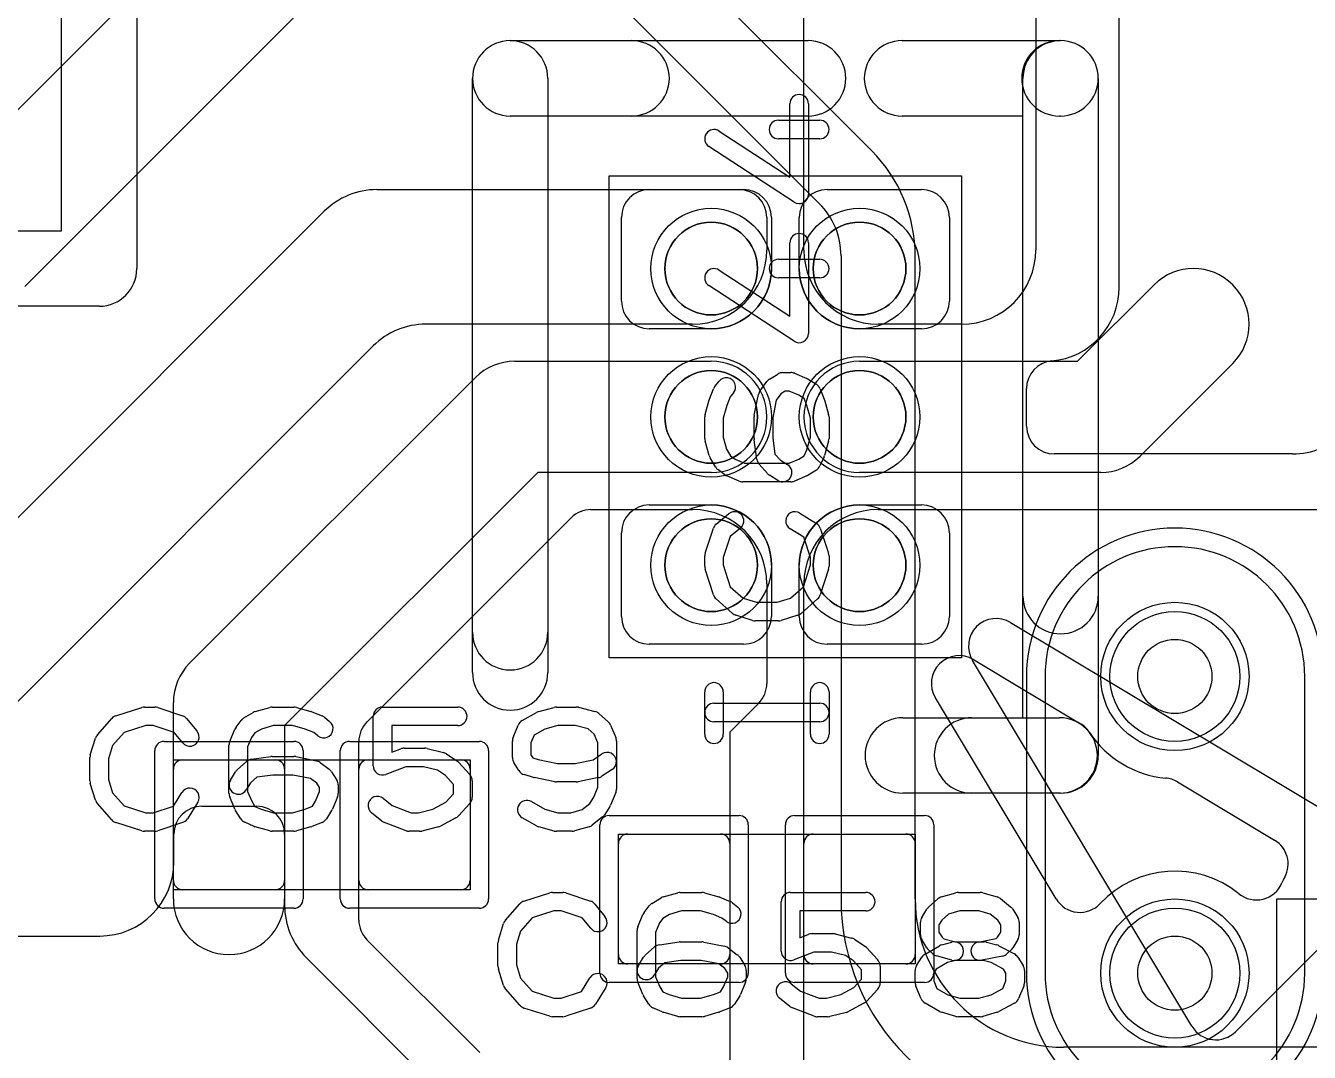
# Model space of a CAD drawing. Extents: x -3.9 to 29.3, y -3.9 to 20.
# Drawn here: x 12.102 to 15.563, y 6.886 to 9.655 of the extents above; entities that cross this region are included whole.
import ezdxf

# ---------------------------------------------------------------- set-up
doc = ezdxf.new("R2010")
doc.units = 0
for name, color, linetype in [('Hole', 1, 'CONTINUOUS'), ('L1', 3, 'CONTINUOUS'), ('L2', 3, 'CONTINUOUS'), ('L3', 3, 'CONTINUOUS'), ('L4', 3, 'CONTINUOUS'), ('MetalMask-A', 176, 'CONTINUOUS'), ('PartsArea-A', 111, 'CONTINUOUS'), ('PartsSilk-A', 221, 'CONTINUOUS'), ('Resist-A', 2, 'CONTINUOUS'), ('Resist-B', 2, 'CONTINUOUS'), ('Silk-A', 140, 'CONTINUOUS')]:
    doc.layers.add(name, color=color, linetype=linetype)

msp = doc.modelspace()

# ---------------------------------------------------------------- linework, layer by layer
at = {"layer": 'Hole'}
for centre in [(15.2, 7.9), (15.2, 7.1)]:
    msp.add_circle(centre, 0.1, dxfattribs=at)
at = {"layer": 'L1'}
for p, q in [((11.85199, 9.19948), (13.42551, 10.77301)), ((13.673, 10.52552), (12.09948, 8.952)), ((15.05, 8.95), (15.05, 10.3)), ((14.2, 9.05), (14.2, 10.12503)), ((14.825, 10.12503), (14.825, 9.05)), ((13.04837, 9.21301), (14.02503, 9.21301)), ((13.783, 9.213), (14.0375, 9.213)), ((14.2625, 9.213), (14.517, 9.213)), ((11.82751, 8.075), (12.90695, 9.15443)), ((13.708, 8.9125), (13.708, 9.138)), ((14.1, 9.13804), (14.1, 9.05)), ((14.1125, 9.138), (14.1125, 9)), ((14.1875, 9), (14.1875, 9.138)), ((14.592, 9.138), (14.592, 8.9125)), ((14.93787, 8.75), (15.14393, 8.95607)), ((13.9, 8.85), (13.18032, 8.85)), ((13.95, 8.8375), (13.783, 8.8375)), ((14.517, 8.8375), (14.35, 8.8375)), ((14.625, 8.85), (14.4, 8.85)), ((13.0389, 8.79142), (11.86944, 7.62196)), ((13.42033, 8.75), (13.95, 8.75)), ((14.35, 8.75), (14.93787, 8.75)), ((15.35607, 8.74393), (15.10607, 8.49393)), ((12.54393, 7.93574), (13.31426, 8.70607)), ((14.8, 8.57497), (14.8, 8.67617)), ((15.51712, 8.5), (14.87497, 8.5)), ((13.48246, 8.45), (12.8, 7.76754)), ((13.95, 8.45), (13.48246, 8.45)), ((15, 8.45), (14.35, 8.45)), ((13.62571, 8.35), (13.9, 8.35)), ((13.783, 8.3625), (13.95, 8.3625)), ((14.35, 8.3625), (14.517, 8.3625)), ((14.4, 8.35), (15.66716, 8.35)), ((13.02256, 7.77791), (13.57268, 8.32803)), ((13.708, 8.062), (13.708, 8.2875)), ((14.592, 8.2875), (14.592, 8.062)), ((14.1125, 8.2), (14.1125, 8.062)), ((14.1875, 8.062), (14.1875, 8.2)), ((14.1, 8.15), (14.1, 7.88107)), ((14.2, 6.1), (14.2, 8.15)), ((14.0375, 7.987), (13.783, 7.987)), ((14.517, 7.987), (14.2625, 7.987)), ((12.5, 7.3), (12.5, 7.82967)), ((14.07748, 7.82748), (13.99996, 7.74996)), ((12.8, 7.76754), (12.8, 7.3)), ((13.00004, 7.24323), (13.00004, 7.72432)), ((13.99996, 7.74996), (13.99996, 5.9)), ((12.5, 7.35), (12.5, 7.65)), ((12.525, 7.675), (12.775, 7.675)), ((12.8, 7.65), (12.8, 7.35)), ((13, 7.35), (13, 7.65)), ((13.025, 7.675), (13.275, 7.675)), ((13.3, 7.65), (13.3, 7.35)), ((12.57642, 7.55), (12.72503, 7.55)), ((12.50145, 7.4), (12.50145, 7.47503)), ((12.8, 7.47503), (12.8, 7.28284)), ((13.7, 7.15), (13.7, 7.45)), ((13.725, 7.475), (13.975, 7.475)), ((14, 7.45), (14, 7.15)), ((14.2, 7.15), (14.2, 7.45)), ((14.225, 7.475), (14.475, 7.475)), ((14.5, 7.45), (14.5, 7.15)), ((12.775, 7.325), (12.525, 7.325)), ((13.275, 7.325), (13.025, 7.325)), ((10.8, 7.2), (12.30145, 7.2)), ((13.3258, 6.8864), (13.02201, 7.1902)), ((12.85858, 7.14142), (13.24142, 6.75858)), ((13.975, 7.125), (13.725, 7.125)), ((14.475, 7.125), (14.225, 7.125))]:
    msp.add_line(p, q, dxfattribs=at)
for centre, radius in [((13.95, 9), 0.1625), ((14.35, 9), 0.1625), ((13.95, 8.6), 0.1625), ((14.35, 8.6), 0.1625), ((13.95, 8.2), 0.1625), ((14.35, 8.2), 0.1625), ((15.2, 7.9), 0.2), ((15.2, 7.1), 0.2)]:
    msp.add_circle(centre, radius, dxfattribs=at)
for centre, radius, start, end in [((13.04837, 9.01301), 0.2, 90, 134.99975), ((13.783, 9.138), 0.075, 90, 180), ((14.02503, 9.13804), 0.07497, 0, 90), ((14.0375, 9.138), 0.075, 0, 90), ((14.2625, 9.138), 0.075, 90, 180), ((14.517, 9.138), 0.075, 0, 90), ((13.9, 9.05), 0.2, -90, 0), ((14.4, 9.05), 0.2, 180, -90), ((14.625, 9.05), 0.2, -90, 0), ((13.95, 9), 0.1625, -90, 0), ((14.35, 9), 0.1625, 180, -90), ((15.25, 8.85), 0.15, -45, 135), ((14.85, 8.95), 0.2, -84.79027, 0), ((13.783, 8.9125), 0.075, 180, -90), ((14.517, 8.9125), 0.075, -90, 0), ((13.18032, 8.65), 0.2, 90, 135), ((13.42033, 8.6), 0.15, 90, 135), ((13.95, 8.6), 0.15, -90, 90), ((14.35, 8.6), 0.15, 90, -90), ((14.87497, 8.67617), 0.07497, 95.21173, 180), ((14.87497, 8.57497), 0.07497, 180, -90), ((15.51712, 8.7), 0.2, -90, -45), ((15, 8.6), 0.15, -90, -45), ((13.62571, 8.275), 0.075, 90, 135), ((13.783, 8.2875), 0.075, 90, 180), ((13.9, 8.15), 0.2, 0, 90), ((13.95, 8.2), 0.1625, 0, 90), ((14.35, 8.2), 0.1625, 90, 180), ((14.4, 8.15), 0.2, 90, 180), ((14.517, 8.2875), 0.075, 0, 90), ((13.783, 8.062), 0.075, 180, -90), ((14.0375, 8.062), 0.075, -90, 0), ((14.2625, 8.062), 0.075, 180, -90), ((14.517, 8.062), 0.075, -90, 0), ((12.65, 7.82967), 0.15, 135, 180), ((14.025, 7.88107), 0.075, -44.9946, 0), ((14.02447, 7.88049), 0.07497, -45, -44.39475), ((13.07504, 7.72432), 0.075, 135.0054, 180), ((13.07557, 7.7249), 0.07497, 135, 135.60525), ((12.525, 7.65), 0.025, 90, 180), ((12.775, 7.65), 0.025, 0, 90), ((13.025, 7.65), 0.025, 90, 180), ((13.275, 7.65), 0.025, 0, 90), ((12.57642, 7.47503), 0.07497, 90, 180), ((12.72503, 7.47503), 0.07497, 0, 90), ((13.725, 7.45), 0.025, 90, 180), ((13.975, 7.45), 0.025, 0, 90), ((14.225, 7.45), 0.025, 90, 180), ((14.475, 7.45), 0.025, 0, 90), ((12.30145, 7.4), 0.2, -90, 0), ((12.525, 7.35), 0.025, 180, -90), ((12.775, 7.35), 0.025, -90, 0), ((13.025, 7.35), 0.025, 180, -90), ((13.275, 7.35), 0.025, -90, 0), ((12.65, 7.3), 0.15, 180, 0), ((13, 7.28284), 0.2, 180, -135), ((13.07504, 7.24323), 0.075, 180, -135), ((13.725, 7.15), 0.025, 180, -90), ((13.975, 7.15), 0.025, -90, 0), ((14.225, 7.15), 0.025, 180, -90), ((14.475, 7.15), 0.025, -90, 0)]:
    msp.add_arc(centre, radius, start, end, dxfattribs=at)
at = {"layer": 'L2'}
msp.add_line((14.79996, 7.9), (14.79996, 7.1), dxfattribs=at)
for centre, start, end in [((15.2, 7.9), 0, 180), ((15.2, 7.1), 180, 0)]:
    msp.add_arc(centre, 0.40004, start, end, dxfattribs=at)
at = {"layer": 'L3'}
for p, q in [((14.38284, 9.31716), (12.21716, 11.48284)), ((12.07571, 11.34139), (14.24139, 9.17571)), ((14.29996, 9.03431), (14.29996, 7.3)), ((14.5, 7.3), (14.5, 9.03431)), ((15.6, 6.9), (14.9, 6.9))]:
    msp.add_line(p, q, dxfattribs=at)
for centre in [(15.2, 7.9), (15.2, 7.1)]:
    msp.add_circle(centre, 0.2, dxfattribs=at)
for centre, radius, start, end in [((14.1, 9.03431), 0.4, 0, 45.00101), ((14.1, 9.03432), 0.19996, -0.00286, 45), ((14.9, 7.3), 0.60004, 180, -90), ((14.9, 7.3), 0.4, 180, -90)]:
    msp.add_arc(centre, radius, start, end, dxfattribs=at)
at = {"layer": 'L4'}
for p, q in [((14.84996, 7.9), (14.84996, 7.1)), ((15.55004, 7.1), (15.55004, 7.9))]:
    msp.add_line(p, q, dxfattribs=at)
for centre in [(15.2, 7.9), (15.2, 7.1)]:
    msp.add_circle(centre, 0.2, dxfattribs=at)
for centre, start, end in [((15.2, 7.9), 0, 180), ((15.2, 7.1), 180, 0)]:
    msp.add_arc(centre, 0.35004, start, end, dxfattribs=at)
at = {"layer": 'MetalMask-A'}
for p, q in [((12.5, 7.35), (12.5, 7.65)), ((12.525, 7.675), (12.775, 7.675)), ((12.8, 7.65), (12.8, 7.35)), ((13, 7.35), (13, 7.65)), ((13.025, 7.675), (13.275, 7.675)), ((13.3, 7.65), (13.3, 7.35)), ((13.7, 7.15), (13.7, 7.45)), ((13.725, 7.475), (13.975, 7.475)), ((14, 7.45), (14, 7.15)), ((14.2, 7.15), (14.2, 7.45)), ((14.225, 7.475), (14.475, 7.475)), ((14.5, 7.45), (14.5, 7.15)), ((12.775, 7.325), (12.525, 7.325)), ((13.275, 7.325), (13.025, 7.325)), ((13.975, 7.125), (13.725, 7.125)), ((14.475, 7.125), (14.225, 7.125))]:
    msp.add_line(p, q, dxfattribs=at)
for centre, radius, start, end in [((13.95, 9), 0.125, 90, -90), ((13.95, 9), 0.125, -90, 90), ((14.35, 9), 0.125, 90, -90), ((14.35, 9), 0.125, -90, 90), ((13.95, 8.6), 0.125, 90, -90), ((13.95, 8.6), 0.125, -90, 90), ((14.35, 8.6), 0.125, 90, -90), ((14.35, 8.6), 0.125, -90, 90), ((13.95, 8.2), 0.125, 90, -90), ((13.95, 8.2), 0.125, -90, 90), ((14.35, 8.2), 0.125, 90, -90), ((14.35, 8.2), 0.125, -90, 90), ((12.525, 7.65), 0.025, 90, 180), ((12.775, 7.65), 0.025, 0, 90), ((13.025, 7.65), 0.025, 90, 180), ((13.275, 7.65), 0.025, 0, 90), ((13.725, 7.45), 0.025, 90, 180), ((13.975, 7.45), 0.025, 0, 90), ((14.225, 7.45), 0.025, 90, 180), ((14.475, 7.45), 0.025, 0, 90), ((12.525, 7.35), 0.025, 180, -90), ((12.775, 7.35), 0.025, -90, 0), ((13.025, 7.35), 0.025, 180, -90), ((13.275, 7.35), 0.025, -90, 0), ((13.725, 7.15), 0.025, 180, -90), ((13.975, 7.15), 0.025, -90, 0), ((14.225, 7.15), 0.025, 180, -90), ((14.475, 7.15), 0.025, -90, 0)]:
    msp.add_arc(centre, radius, start, end, dxfattribs=at)
at = {"layer": 'PartsArea-A'}
for p, q in [((13.675, 7.95), (13.675, 9.25)), ((13.675, 9.25), (14.625, 9.25)), ((14.625, 9.25), (14.625, 7.95)), ((14.625, 7.95), (13.675, 7.95)), ((12.5, 7.325), (12.5, 7.675)), ((12.5, 7.675), (13.3, 7.675)), ((13.3, 7.675), (13.3, 7.325)), ((13.7, 7.475), (14.5, 7.475)), ((13.7, 7.125), (13.7, 7.475)), ((14.5, 7.475), (14.5, 7.125)), ((13.3, 7.325), (12.5, 7.325)), ((15.475, 4.7), (15.475, 7.3)), ((15.475, 7.3), (17.025, 7.3)), ((14.5, 7.125), (13.7, 7.125))]:
    msp.add_line(p, q, dxfattribs=at)
at = {"layer": 'PartsSilk-A'}
for p, q in [((12.4016, 14.5), (12.4016, 9)), ((12.1984, 9.1016), (12.1984, 14.3984)), ((13.408, 9.6146), (13.73557, 9.6146)), ((14.46443, 9.6146), (14.892, 9.6146)), ((13.3064, 8.01919), (13.3064, 9.513)), ((13.5096, 9.513), (13.5096, 8.01919)), ((14.9936, 9.513), (14.9936, 7.687)), ((14.16204, 9.24619), (14.16204, 9.44444)), ((14.21204, 9.44444), (14.21204, 9.2)), ((13.73557, 9.4114), (13.408, 9.4114)), ((14.13148, 9.4), (14.24259, 9.4)), ((14.7904, 9.4114), (14.46443, 9.4114)), ((14.7904, 7.7886), (14.7904, 9.4114)), ((13.97108, 9.37093), (14.16204, 9.24619)), ((14.24259, 9.35), (14.13148, 9.35)), ((14.17337, 9.17907), (13.94374, 9.32907)), ((6.9016, 9.1016), (12.1984, 9.1016)), ((14.16204, 8.87119), (14.16204, 9.06944)), ((14.21204, 9.06944), (14.21204, 8.825)), ((14.13148, 9.025), (14.24259, 9.025)), ((13.97108, 8.99593), (14.16204, 8.87119)), ((14.24259, 8.975), (14.13148, 8.975)), ((14.17337, 8.80407), (13.94374, 8.95407)), ((12.3, 8.8984), (6.8, 8.8984)), ((13.96011, 8.68229), (13.97122, 8.69618)), ((14.08176, 8.67044), (14.10028, 8.69544)), ((14.10713, 8.70176), (14.12935, 8.71564)), ((14.14259, 8.71944), (14.16481, 8.71944)), ((14.17442, 8.71752), (14.20776, 8.70364)), ((14.2114, 8.70176), (14.23362, 8.68787)), ((13.94531, 8.64817), (13.95642, 8.67595)), ((14.00147, 8.65395), (13.99221, 8.63079)), ((14.01026, 8.66494), (14.00147, 8.65395)), ((14.06623, 8.6049), (14.07734, 8.66046)), ((14.13764, 8.66187), (14.12527, 8.64517)), ((14.14976, 8.66944), (14.13764, 8.66187)), ((14.15981, 8.66944), (14.14976, 8.66944)), ((14.18664, 8.65827), (14.15981, 8.66944)), ((14.20019, 8.6498), (14.18664, 8.65827)), ((14.24358, 8.67595), (14.25469, 8.64817)), ((13.93337, 8.60687), (13.94448, 8.64576)), ((13.99221, 8.63079), (13.98241, 8.5965)), ((14.12527, 8.64517), (14.11574, 8.59752)), ((14.20779, 8.63079), (14.20019, 8.6498)), ((14.21759, 8.5965), (14.20779, 8.63079)), ((14.25552, 8.64576), (14.26663, 8.60687)), ((13.93241, 8.54167), (13.93241, 8.6)), ((13.98241, 8.5965), (13.98241, 8.54517)), ((14.06574, 8.54167), (14.06574, 8.6)), ((14.11574, 8.59752), (14.11574, 8.54342)), ((14.21759, 8.54517), (14.21759, 8.5965)), ((14.26759, 8.6), (14.26759, 8.54167)), ((13.94448, 8.49591), (13.93337, 8.5348)), ((13.98241, 8.54517), (13.99167, 8.51275)), ((14.07339, 8.48541), (14.06598, 8.53819)), ((14.11574, 8.54342), (14.12186, 8.49985)), ((14.20792, 8.51133), (14.21759, 8.54517)), ((14.26663, 8.5348), (14.25552, 8.49591)), ((13.96182, 8.46504), (13.94701, 8.49004)), ((13.99167, 8.51275), (14.00231, 8.4948)), ((14.00231, 8.4948), (14.01435, 8.48577)), ((14.01435, 8.48577), (14.04019, 8.475)), ((14.12186, 8.49985), (14.13667, 8.48318)), ((14.13667, 8.48318), (14.15584, 8.4712)), ((14.15981, 8.475), (14.18664, 8.48618)), ((14.18664, 8.48618), (14.20063, 8.49492)), ((14.20063, 8.49492), (14.20792, 8.51133)), ((14.25433, 8.49263), (14.24322, 8.46763)), ((13.98685, 8.44389), (13.96833, 8.45778)), ((14.04019, 8.475), (14.15981, 8.475)), ((14.10168, 8.44728), (14.07946, 8.47228)), ((14.23362, 8.45658), (14.2114, 8.44269)), ((14.02558, 8.42692), (13.99224, 8.44081)), ((14.16481, 8.425), (14.03519, 8.425)), ((14.12934, 8.4288), (14.10712, 8.44269)), ((14.20776, 8.44081), (14.17442, 8.42692)), ((14.18918, 8.34064), (14.23362, 8.31287)), ((13.96363, 8.31088), (13.99696, 8.33865)), ((13.93369, 8.2329), (13.95591, 8.29957)), ((14.0011, 8.27702), (13.98241, 8.22094)), ((14.02896, 8.30023), (14.0011, 8.27702)), ((14.1995, 8.27523), (14.16268, 8.29824)), ((14.21759, 8.22094), (14.1995, 8.27523)), ((14.24409, 8.29957), (14.26631, 8.2329)), ((13.93241, 8.19722), (13.93241, 8.225)), ((13.98241, 8.22094), (13.98241, 8.20112)), ((14.21759, 8.20112), (14.21759, 8.22094)), ((14.26759, 8.225), (14.26759, 8.19722)), ((13.95582, 8.12016), (13.9336, 8.1896)), ((13.98241, 8.20112), (14.00132, 8.14202)), ((14.19868, 8.14202), (14.21759, 8.20112)), ((14.2664, 8.1896), (14.24418, 8.12016)), ((14.00132, 8.14202), (14.03656, 8.11118)), ((14.16344, 8.11118), (14.19868, 8.14202)), ((14.00761, 8.07008), (13.96317, 8.10897)), ((14.03656, 8.11118), (14.07234, 8.1)), ((14.07234, 8.1), (14.12766, 8.1)), ((14.12766, 8.1), (14.16344, 8.11118)), ((14.23683, 8.10897), (14.19239, 8.07008)), ((14.06106, 8.05114), (14.01661, 8.06503)), ((14.18339, 8.06503), (14.13894, 8.05114)), ((14.13148, 8.05), (14.06852, 8.05)), ((14.75725, 8.04565), (15.74346, 7.45392)), ((15.24608, 6.95654), (14.65435, 7.94275)), ((13.93241, 7.74444), (13.93241, 7.85833)), ((13.98241, 7.85833), (13.98241, 7.74444)), ((14.21759, 7.74444), (14.21759, 7.85833)), ((14.26759, 7.85833), (14.26759, 7.74444)), ((13.95741, 7.82778), (14.24259, 7.82778)), ((12.29508, 7.74239), (12.33397, 7.78683)), ((12.34516, 7.79418), (12.4146, 7.8164)), ((12.42222, 7.81759), (12.45, 7.81759)), ((12.4579, 7.81631), (12.52457, 7.79409)), ((12.69004, 7.78818), (12.71504, 7.80299)), ((12.72091, 7.80552), (12.7598, 7.81663)), ((12.76667, 7.81759), (12.825, 7.81759)), ((12.83187, 7.81663), (12.87076, 7.80552)), ((12.87317, 7.80469), (12.90095, 7.79358)), ((12.90729, 7.78989), (12.92118, 7.77878)), ((13.03889, 7.65926), (13.03889, 7.79259)), ((13.06389, 7.81759), (13.26667, 7.81759)), ((13.44038, 7.78097), (13.47927, 7.80319)), ((13.48523, 7.80564), (13.52689, 7.81675)), ((13.53333, 7.81759), (13.58611, 7.81759)), ((13.59217, 7.81684), (13.63662, 7.80573)), ((13.64717, 7.80017), (13.67217, 7.77795)), ((14.46656, 7.7886), (14.7904, 7.7886)), ((12.42612, 7.76759), (12.36702, 7.74868)), ((12.44594, 7.76759), (12.42612, 7.76759)), ((12.50202, 7.7489), (12.44594, 7.76759)), ((12.53588, 7.78637), (12.56365, 7.75304)), ((12.65192, 7.72442), (12.66581, 7.75776)), ((12.66889, 7.76315), (12.68278, 7.78167)), ((12.73775, 7.75833), (12.7198, 7.74769)), ((12.77017, 7.76759), (12.73775, 7.75833)), ((12.8215, 7.76759), (12.77017, 7.76759)), ((12.85579, 7.75779), (12.8215, 7.76759)), ((12.87895, 7.74853), (12.85579, 7.75779)), ((13.26667, 7.76759), (13.08889, 7.76759)), ((13.08889, 7.76759), (13.08889, 7.69554)), ((13.41581, 7.73555), (13.4297, 7.76888)), ((13.50125, 7.75816), (13.47258, 7.74178)), ((13.53661, 7.76759), (13.50125, 7.75816)), ((13.58303, 7.76759), (13.53661, 7.76759)), ((13.61854, 7.75871), (13.58303, 7.76759)), ((13.63468, 7.74437), (13.61854, 7.75871)), ((13.67864, 7.76887), (13.69252, 7.73554)), ((14.24259, 7.77778), (13.95741, 7.77778)), ((12.27614, 7.68894), (12.29003, 7.73339)), ((12.36702, 7.74868), (12.33618, 7.71344)), ((12.52523, 7.72104), (12.50202, 7.7489)), ((12.71077, 7.73565), (12.7, 7.70981)), ((12.7198, 7.74769), (12.71077, 7.73565)), ((12.88994, 7.73974), (12.87895, 7.74853)), ((13.41389, 7.68148), (13.41389, 7.72593)), ((13.47258, 7.74178), (13.46389, 7.72093)), ((13.46389, 7.72093), (13.46389, 7.68865)), ((13.64444, 7.72093), (13.63468, 7.74437)), ((13.64444, 7.6013), (13.64444, 7.72093)), ((13.69444, 7.72593), (13.69444, 7.5963)), ((12.33618, 7.71344), (12.325, 7.67766)), ((12.65, 7.58519), (12.65, 7.71481)), ((12.7, 7.70981), (12.7, 7.59019)), ((12.71041, 7.67661), (12.76319, 7.68402)), ((12.76667, 7.68426), (12.825, 7.68426)), ((12.8299, 7.68377), (12.88546, 7.67266)), ((13.08889, 7.69554), (13.11332, 7.70484)), ((13.12222, 7.70648), (13.17778, 7.70648)), ((13.18384, 7.70573), (13.22828, 7.69462)), ((13.23609, 7.69117), (13.26387, 7.67265)), ((13.46389, 7.68865), (13.46896, 7.68054)), ((13.63192, 7.67539), (13.65557, 7.69117)), ((12.275, 7.61852), (12.275, 7.68148)), ((12.325, 7.67766), (12.325, 7.62234)), ((12.67228, 7.64832), (12.69728, 7.67054)), ((12.89544, 7.66824), (12.92044, 7.64972)), ((13.12682, 7.65648), (13.07279, 7.6359)), ((13.1747, 7.65648), (13.12682, 7.65648)), ((13.21196, 7.64717), (13.1747, 7.65648)), ((13.26843, 7.66875), (13.29899, 7.63542)), ((13.43158, 7.64601), (13.41769, 7.66823)), ((13.46896, 7.68054), (13.4838, 7.67614)), ((13.4838, 7.67614), (13.53581, 7.66574)), ((13.53581, 7.66574), (13.58363, 7.66574)), ((13.58363, 7.66574), (13.63192, 7.67539)), ((13.68331, 7.64957), (13.65554, 7.63105)), ((12.325, 7.62234), (12.33618, 7.58656)), ((12.6538, 7.62066), (12.66769, 7.64288)), ((12.72485, 7.62814), (12.70818, 7.61333)), ((12.76842, 7.63426), (12.72485, 7.62814)), ((12.82252, 7.63426), (12.76842, 7.63426)), ((12.87017, 7.62473), (12.82252, 7.63426)), ((12.88687, 7.61236), (12.87017, 7.62473)), ((12.92676, 7.64287), (12.94064, 7.62065)), ((13.23362, 7.63273), (13.21196, 7.64717)), ((13.25556, 7.60879), (13.23362, 7.63273)), ((13.30556, 7.61852), (13.30556, 7.57407)), ((13.47068, 7.62788), (13.44568, 7.63529)), ((13.52843, 7.61623), (13.47288, 7.62734)), ((13.58611, 7.61574), (13.53333, 7.61574)), ((13.64657, 7.62734), (13.59101, 7.61623)), ((12.29003, 7.56661), (12.27614, 7.61106)), ((12.33618, 7.58656), (12.36702, 7.55132)), ((12.50023, 7.5505), (12.52324, 7.58732)), ((12.70818, 7.61333), (12.6962, 7.59416)), ((12.7, 7.59019), (12.71118, 7.56336)), ((12.88327, 7.56336), (12.89444, 7.59019)), ((12.89444, 7.60024), (12.88687, 7.61236)), ((12.89444, 7.59019), (12.89444, 7.60024)), ((12.94444, 7.60741), (12.94444, 7.58519)), ((13.23446, 7.56079), (13.25556, 7.5838)), ((13.25556, 7.5838), (13.25556, 7.60879)), ((13.63327, 7.57447), (13.64444, 7.6013)), ((13.69252, 7.58669), (13.67864, 7.55335)), ((14.892, 7.5854), (14.46656, 7.5854)), ((12.33397, 7.51317), (12.29508, 7.55761)), ((12.36702, 7.55132), (12.42612, 7.53241)), ((12.44594, 7.53241), (12.50023, 7.5505)), ((12.56564, 7.56082), (12.53787, 7.51638)), ((12.66581, 7.54224), (12.65192, 7.57558)), ((12.71118, 7.56336), (12.71992, 7.54937)), ((12.71992, 7.54937), (12.73633, 7.54208)), ((12.85579, 7.54221), (12.8748, 7.54981)), ((12.8748, 7.54981), (12.88327, 7.56336)), ((12.94252, 7.57558), (12.92864, 7.54224)), ((13.06562, 7.57137), (13.09034, 7.5516)), ((13.09034, 7.5516), (13.14071, 7.53241)), ((13.19928, 7.54203), (13.23446, 7.56079)), ((13.29899, 7.55717), (13.26843, 7.52384)), ((13.46518, 7.56245), (13.50125, 7.54184)), ((13.6022, 7.54118), (13.62273, 7.5576)), ((13.62273, 7.5576), (13.63327, 7.57447)), ((13.67676, 7.54971), (13.66287, 7.52749)), ((12.42612, 7.53241), (12.44594, 7.53241)), ((12.68158, 7.51638), (12.66769, 7.5386)), ((12.73633, 7.54208), (12.77017, 7.53241)), ((12.77017, 7.53241), (12.8215, 7.53241)), ((12.8215, 7.53241), (12.85579, 7.54221)), ((12.92676, 7.5386), (12.91287, 7.51638)), ((13.06216, 7.51011), (13.03438, 7.53233)), ((13.14071, 7.53241), (13.16081, 7.53241)), ((13.16081, 7.53241), (13.19928, 7.54203)), ((13.26176, 7.51868), (13.22009, 7.49646)), ((13.47927, 7.49681), (13.44038, 7.51903)), ((13.50125, 7.54184), (13.53661, 7.53241)), ((13.53661, 7.53241), (13.5715, 7.53241)), ((13.5715, 7.53241), (13.6022, 7.54118)), ((13.65729, 7.52122), (13.62951, 7.499)), ((12.4146, 7.4836), (12.34516, 7.50582)), ((12.45, 7.48241), (12.42222, 7.48241)), ((12.52457, 7.50591), (12.4579, 7.48369)), ((12.71763, 7.49567), (12.69263, 7.50678)), ((12.7598, 7.48337), (12.72091, 7.49448)), ((12.825, 7.48241), (12.76667, 7.48241)), ((12.87076, 7.49448), (12.83187, 7.48337)), ((12.90095, 7.50642), (12.87317, 7.49531)), ((13.12721, 7.48405), (13.06888, 7.50627)), ((13.16389, 7.48241), (13.13611, 7.48241)), ((13.21439, 7.49427), (13.16995, 7.48316)), ((13.52689, 7.48325), (13.48523, 7.49436)), ((13.575, 7.48241), (13.53333, 7.48241)), ((13.62076, 7.49448), (13.58187, 7.48337)), ((13.44516, 7.29418), (13.5146, 7.3164)), ((13.52222, 7.31759), (13.55, 7.31759)), ((13.5579, 7.31631), (13.62457, 7.29409)), ((13.79004, 7.28818), (13.81504, 7.30299)), ((13.82091, 7.30552), (13.8598, 7.31663)), ((13.86667, 7.31759), (13.925, 7.31759)), ((13.93187, 7.31663), (13.97076, 7.30552)), ((13.97317, 7.30469), (14.00095, 7.29358)), ((14.16389, 7.31759), (14.36667, 7.31759)), ((14.57091, 7.30552), (14.6098, 7.31663)), ((14.61667, 7.31759), (14.675, 7.31759)), ((14.68187, 7.31663), (14.72076, 7.30552)), ((15.75791, 7.33658), (15.36342, 6.94209)), ((13.39508, 7.24239), (13.43397, 7.28683)), ((13.52612, 7.26759), (13.46702, 7.24868)), ((13.54594, 7.26759), (13.52612, 7.26759)), ((13.60202, 7.2489), (13.54594, 7.26759)), ((13.63588, 7.28637), (13.66365, 7.25304)), ((13.76889, 7.26315), (13.78278, 7.28167)), ((13.87017, 7.26759), (13.83775, 7.25833)), ((13.9215, 7.26759), (13.87017, 7.26759)), ((13.95579, 7.25779), (13.9215, 7.26759)), ((14.00729, 7.28989), (14.02118, 7.27878)), ((14.13889, 7.15926), (14.13889, 7.29259)), ((14.36667, 7.26759), (14.18889, 7.26759)), ((14.18889, 7.26759), (14.18889, 7.19554)), ((14.51769, 7.25029), (14.53158, 7.27251)), ((14.53617, 7.27795), (14.56117, 7.30017)), ((14.62017, 7.26759), (14.59013, 7.25901)), ((14.6715, 7.26759), (14.62017, 7.26759)), ((14.7022, 7.25882), (14.6715, 7.26759)), ((14.72951, 7.301), (14.75729, 7.27878)), ((14.76287, 7.27251), (14.77676, 7.25029)), ((13.37614, 7.18894), (13.39003, 7.23339)), ((13.46702, 7.24868), (13.43618, 7.21344)), ((13.62523, 7.22104), (13.60202, 7.2489)), ((13.75192, 7.22442), (13.76581, 7.25776)), ((13.81077, 7.23565), (13.8, 7.20981)), ((13.8198, 7.24769), (13.81077, 7.23565)), ((13.83775, 7.25833), (13.8198, 7.24769)), ((13.97895, 7.24853), (13.95579, 7.25779)), ((13.98994, 7.23974), (13.97895, 7.24853)), ((14.51389, 7.2037), (14.51389, 7.23704)), ((14.57207, 7.24296), (14.56389, 7.22987)), ((14.59013, 7.25901), (14.57207, 7.24296)), ((14.72273, 7.2424), (14.7022, 7.25882)), ((14.73056, 7.22987), (14.72273, 7.2424)), ((14.78056, 7.23704), (14.78056, 7.2037)), ((13.43618, 7.21344), (13.425, 7.17766)), ((13.75, 7.08519), (13.75, 7.21481)), ((13.8, 7.20981), (13.8, 7.09019)), ((14.18889, 7.19554), (14.21332, 7.20484)), ((14.22222, 7.20648), (14.27778, 7.20648)), ((14.28384, 7.20573), (14.32828, 7.19462)), ((14.56389, 7.22987), (14.56389, 7.21087)), ((14.56389, 7.21087), (14.57247, 7.19715)), ((14.72198, 7.19715), (14.73056, 7.21087)), ((14.73056, 7.21087), (14.73056, 7.22987)), ((13.375, 7.11852), (13.375, 7.18148)), ((13.425, 7.17766), (13.425, 7.12234)), ((13.77228, 7.14832), (13.79728, 7.17054)), ((13.81041, 7.17661), (13.86319, 7.18402)), ((13.86667, 7.18426), (13.925, 7.18426)), ((13.9299, 7.18377), (13.98546, 7.17266)), ((13.99544, 7.16824), (14.02044, 7.14972)), ((14.33609, 7.19117), (14.36387, 7.17265)), ((14.36843, 7.16875), (14.39899, 7.13542)), ((14.53158, 7.16823), (14.51769, 7.19045)), ((14.52649, 7.15134), (14.56538, 7.17356)), ((14.54621, 7.15269), (14.5351, 7.1638)), ((14.57134, 7.17601), (14.59912, 7.18342)), ((14.57247, 7.19715), (14.57682, 7.1928)), ((14.57682, 7.1928), (14.60884, 7.18426)), ((14.60884, 7.18426), (14.68611, 7.18426)), ((14.6701, 7.18377), (14.71824, 7.1934)), ((14.69255, 7.18342), (14.72033, 7.17601)), ((14.71824, 7.1934), (14.72198, 7.19715)), ((14.72565, 7.17391), (14.76732, 7.15169)), ((14.75935, 7.1638), (14.74824, 7.15269)), ((14.77676, 7.19045), (14.76287, 7.16823)), ((13.7538, 7.12066), (13.76769, 7.14288)), ((13.86842, 7.13426), (13.82485, 7.12814)), ((13.92252, 7.13426), (13.86842, 7.13426)), ((13.97017, 7.12473), (13.92252, 7.13426)), ((14.02676, 7.14287), (14.04064, 7.12065)), ((14.22682, 7.15648), (14.17279, 7.1359)), ((14.2747, 7.15648), (14.22682, 7.15648)), ((14.31196, 7.14717), (14.2747, 7.15648)), ((14.33362, 7.13273), (14.31196, 7.14717)), ((14.35556, 7.10879), (14.33362, 7.13273)), ((14.5038, 7.12066), (14.51769, 7.14288)), ((14.59912, 7.1351), (14.55745, 7.14621)), ((14.612, 7.1351), (14.58736, 7.12853)), ((14.68283, 7.13426), (14.60556, 7.13426)), ((14.73546, 7.14586), (14.6799, 7.13475)), ((14.70467, 7.12844), (14.68283, 7.13426)), ((14.77676, 7.14287), (14.79064, 7.12065)), ((13.39003, 7.06661), (13.37614, 7.11106)), ((13.425, 7.12234), (13.43618, 7.08656)), ((13.80818, 7.11333), (13.7962, 7.09416)), ((13.82485, 7.12814), (13.80818, 7.11333)), ((13.98687, 7.11236), (13.97017, 7.12473)), ((13.99444, 7.10024), (13.98687, 7.11236)), ((13.99444, 7.09019), (13.99444, 7.10024)), ((14.04444, 7.10741), (14.04444, 7.08519)), ((14.35556, 7.0838), (14.35556, 7.10879)), ((14.40556, 7.11852), (14.40556, 7.07407)), ((14.5, 7.07407), (14.5, 7.10741)), ((14.55675, 7.11104), (14.55, 7.10024)), ((14.55, 7.10024), (14.55, 7.07907)), ((14.58736, 7.12853), (14.55675, 7.11104)), ((14.7379, 7.11072), (14.70467, 7.12844)), ((14.74444, 7.10024), (14.7379, 7.11072)), ((14.74444, 7.07907), (14.74444, 7.10024)), ((14.79444, 7.10741), (14.79444, 7.07407)), ((13.43618, 7.08656), (13.46702, 7.05132)), ((13.60023, 7.0505), (13.62324, 7.08732)), ((13.66564, 7.06082), (13.63787, 7.01638)), ((13.76581, 7.04224), (13.75192, 7.07558)), ((13.8, 7.09019), (13.81118, 7.06336)), ((13.81118, 7.06336), (13.81992, 7.04937)), ((13.9748, 7.04981), (13.98327, 7.06336)), ((13.98327, 7.06336), (13.99444, 7.09019)), ((14.04252, 7.07558), (14.02864, 7.04224)), ((14.16562, 7.07137), (14.19034, 7.0516)), ((14.29928, 7.04203), (14.33446, 7.06079)), ((14.33446, 7.06079), (14.35556, 7.0838)), ((14.51581, 7.03112), (14.50192, 7.06445)), ((14.55, 7.07907), (14.55869, 7.05822)), ((14.73592, 7.0586), (14.74444, 7.07907)), ((14.79252, 7.06446), (14.77864, 7.03113)), ((13.43397, 7.01317), (13.39508, 7.05761)), ((13.46702, 7.05132), (13.52612, 7.03241)), ((13.52612, 7.03241), (13.54594, 7.03241)), ((13.54594, 7.03241), (13.60023, 7.0505)), ((13.78158, 7.01638), (13.76769, 7.0386)), ((13.81992, 7.04937), (13.83633, 7.04208)), ((13.83633, 7.04208), (13.87017, 7.03241)), ((13.87017, 7.03241), (13.9215, 7.03241)), ((13.9215, 7.03241), (13.95579, 7.04221)), ((13.95579, 7.04221), (13.9748, 7.04981)), ((14.02676, 7.0386), (14.01287, 7.01638)), ((14.16216, 7.01011), (14.13438, 7.03233)), ((14.19034, 7.0516), (14.24071, 7.03241)), ((14.24071, 7.03241), (14.26081, 7.03241)), ((14.26081, 7.03241), (14.29928, 7.04203)), ((14.39899, 7.05717), (14.36843, 7.02384)), ((14.55869, 7.05822), (14.58756, 7.04173)), ((14.58756, 7.04173), (14.62017, 7.03241)), ((14.62017, 7.03241), (14.6715, 7.03241)), ((14.6715, 7.03241), (14.70447, 7.04183)), ((14.70447, 7.04183), (14.73592, 7.0586)), ((13.5146, 6.9836), (13.44516, 7.00582)), ((13.62457, 7.00591), (13.5579, 6.98369)), ((13.81763, 6.99567), (13.79263, 7.00678)), ((13.8598, 6.98337), (13.82091, 6.99448)), ((13.97076, 6.99448), (13.93187, 6.98337)), ((14.00095, 7.00642), (13.97317, 6.99531)), ((14.22721, 6.98405), (14.16888, 7.00627)), ((14.31439, 6.99427), (14.26995, 6.98316)), ((14.36176, 7.01868), (14.32009, 6.99646)), ((14.56538, 6.99681), (14.52649, 7.01903)), ((14.6098, 6.98337), (14.57091, 6.99448)), ((14.72076, 6.99448), (14.68187, 6.98337)), ((14.76732, 7.01868), (14.72565, 6.99646)), ((13.55, 6.98241), (13.52222, 6.98241)), ((13.925, 6.98241), (13.86667, 6.98241)), ((14.26389, 6.98241), (14.23611, 6.98241)), ((14.675, 6.98241), (14.61667, 6.98241))]:
    msp.add_line(p, q, dxfattribs=at)
for centre, radius, start, end in [((13.408, 9.513), 0.1016, 0, 180), ((13.408, 9.513), 0.1016, 90, -90), ((13.73557, 9.513), 0.1016, -90, 90), ((14.46443, 9.513), 0.1016, 90, -90), ((14.892, 9.513), 0.1016, 0, 90), ((14.18704, 9.44444), 0.025, 0, 180), ((14.13148, 9.375), 0.025, 90, -90), ((14.24259, 9.375), 0.025, -90, 90), ((13.95741, 9.35), 0.025, 56.85026, -123.15356), ((14.18704, 9.2), 0.025, -123.14974, 0), ((14.18704, 9.06944), 0.025, 0, 180), ((12.3, 9), 0.1016, -90, 0), ((13.95741, 8.975), 0.025, 56.85026, -123.15356), ((14.13148, 9), 0.025, 90, -90), ((14.24259, 9), 0.025, -90, 90), ((14.18704, 8.825), 0.025, -123.14974, 0), ((13.99074, 8.68056), 0.025, -38.66697, 141.34522), ((14.12037, 8.68056), 0.025, 121.98594, 143.47387), ((14.14259, 8.69444), 0.025, 90, 121.98594), ((14.16481, 8.69444), 0.025, 67.39424, 90), ((14.19815, 8.68056), 0.025, 57.99462, 67.39424), ((14.22037, 8.66667), 0.025, 21.7929, 57.99462), ((13.97963, 8.66667), 0.025, 141.33303, 158.2071), ((14.10185, 8.65556), 0.025, 143.47387, 168.69456), ((13.96852, 8.63889), 0.025, 158.2071, 164.05146), ((14.23148, 8.63889), 0.025, 15.94854, 21.7929), ((13.95741, 8.6), 0.025, 164.05146, 180), ((14.09074, 8.6), 0.025, 168.69456, 180), ((14.24259, 8.6), 0.025, 0, 15.94854), ((13.95741, 8.54167), 0.025, 180, -164.05146), ((14.09074, 8.54167), 0.025, 180, -171.99953), ((14.24259, 8.54167), 0.025, -15.94854, 0), ((13.96852, 8.50278), 0.025, -164.05146, -149.36248), ((14.09815, 8.48889), 0.025, -171.99953, -138.37217), ((14.23148, 8.50278), 0.025, -23.95086, -15.94854), ((13.98333, 8.47778), 0.025, -149.36248, -126.8699), ((14.12037, 8.46389), 0.025, -138.37217, -122.00538), ((14.14259, 8.45), 0.025, -122.00538, 57.98998), ((14.22037, 8.47778), 0.025, -57.99462, -23.95086), ((14.00185, 8.46389), 0.025, -126.8699, -112.60576), ((14.03519, 8.45), 0.025, -112.60576, -90), ((14.16481, 8.45), 0.025, -90, -67.39424), ((14.19815, 8.46389), 0.025, -67.39424, -57.99462), ((14.01296, 8.31944), 0.025, -50.2091, 129.8005), ((14.17593, 8.31944), 0.025, 57.99462, -122.00075), ((13.97963, 8.29167), 0.025, 129.7909, 161.57954), ((14.22037, 8.29167), 0.025, 18.42046, 57.99462), ((13.95741, 8.225), 0.025, 161.57954, 180), ((14.24259, 8.225), 0.025, 0, 18.42046), ((13.95741, 8.19722), 0.025, 180, -162.25358), ((14.24259, 8.19722), 0.025, -17.74642, 0), ((13.97963, 8.12778), 0.025, -162.25358, -131.18808), ((14.22037, 8.12778), 0.025, -48.81192, -17.74642), ((14.02407, 8.08889), 0.025, -131.18808, -107.36223), ((14.17593, 8.08889), 0.025, -72.63777, -48.81192), ((14.06852, 8.075), 0.025, -107.36223, -90), ((14.13148, 8.075), 0.025, -90, -72.63777), ((14.71866, 7.98134), 0.075, 59.03362, -149.03611), ((13.408, 8.01919), 0.1016, 180, 0), ((13.95741, 7.85833), 0.025, 0, 180), ((14.24259, 7.85833), 0.025, 0, 180), ((13.95741, 7.80278), 0.025, 90, -90), ((14.24259, 7.80278), 0.025, -90, 90), ((12.35278, 7.77037), 0.025, 107.74642, 138.81192), ((12.42222, 7.79259), 0.025, 90, 107.74642), ((12.45, 7.79259), 0.025, 71.57954, 90), ((12.51667, 7.77037), 0.025, 39.7909, 71.57954), ((12.70278, 7.76667), 0.025, 120.63752, 143.1301), ((12.72778, 7.78148), 0.025, 105.94854, 120.63752), ((12.76667, 7.79259), 0.025, 90, 105.94854), ((12.825, 7.79259), 0.025, 74.05146, 90), ((12.86389, 7.78148), 0.025, 68.2071, 74.05146), ((12.89167, 7.77037), 0.025, 51.33303, 68.2071), ((13.06389, 7.79259), 0.025, 90, 180), ((13.26667, 7.79259), 0.025, -90, 90), ((13.49167, 7.78148), 0.025, 104.92551, 119.74171), ((13.53333, 7.79259), 0.025, 90, 104.93227), ((13.58611, 7.79259), 0.025, 75.96932, 90), ((13.63056, 7.78148), 0.025, 48.37217, 75.96679), ((14.46656, 7.687), 0.1016, 90, -90), ((12.54444, 7.73704), 0.025, -140.2091, 39.8005), ((12.68889, 7.74815), 0.025, 143.1301, 157.39424), ((12.90556, 7.75926), 0.025, -128.66697, 51.34522), ((13.45278, 7.75926), 0.025, 119.73351, 157.37647), ((13.65556, 7.75926), 0.025, 22.60576, 48.36931), ((12.31389, 7.72593), 0.025, 138.81192, 162.63777), ((12.675, 7.71481), 0.025, 157.39424, 180), ((13.43889, 7.72593), 0.025, 157.37309, 180), ((13.66944, 7.72593), 0.025, 0, 22.60888), ((13.95741, 7.74444), 0.025, 180, 0), ((14.24259, 7.74444), 0.025, 180, 0), ((12.3, 7.68148), 0.025, 162.63777, 180), ((12.76667, 7.65926), 0.025, 90, 98.00047), ((12.825, 7.65926), 0.025, 78.69456, 90), ((13.12222, 7.68148), 0.025, 90, 110.85364), ((13.17778, 7.68148), 0.025, 75.96932, 90), ((13.22222, 7.67037), 0.025, 56.30358, 75.96376), ((13.66944, 7.67037), 0.025, -56.30358, 123.69959), ((14.892, 7.687), 0.1016, -90, 0), ((12.68889, 7.62963), 0.025, 131.62783, 147.99462), ((12.71389, 7.65185), 0.025, 98.00047, 131.62783), ((12.88056, 7.64815), 0.025, 53.47387, 78.69456), ((12.90556, 7.62963), 0.025, 31.98594, 53.47387), ((13.06389, 7.65926), 0.025, 180, -69.1435), ((13.25, 7.65185), 0.025, 42.5203, 56.30993), ((13.43889, 7.68148), 0.025, 180, -147.98998), ((12.3, 7.61852), 0.025, 180, -162.63777), ((12.675, 7.60741), 0.025, 147.99462, -32.01002), ((12.91944, 7.60741), 0.025, 0, 31.98594), ((13.28056, 7.61852), 0.025, 0, 42.51745), ((13.45278, 7.65926), 0.025, -147.99462, -106.50982), ((13.47778, 7.65185), 0.025, -106.49948, -101.30993), ((13.53333, 7.64074), 0.025, -101.30544, -90), ((13.58611, 7.64074), 0.025, -90, -78.69205), ((13.64167, 7.65185), 0.025, -78.69456, -56.30041), ((12.54444, 7.57407), 0.025, -32.00538, 147.99925), ((12.675, 7.58519), 0.025, 180, -157.39424), ((12.91944, 7.58519), 0.025, -22.60576, 0), ((13.66944, 7.5963), 0.025, -22.60576, 0), ((12.31389, 7.57407), 0.025, -162.63777, -138.81192), ((13.05, 7.55185), 0.025, 51.33303, -128.65478), ((13.28056, 7.57407), 0.025, -42.5203, 0), ((13.45278, 7.54074), 0.025, 60.26649, -119.74171), ((13.65556, 7.56296), 0.025, -32.00538, -22.60278), ((12.35278, 7.52963), 0.025, -138.81192, -107.74642), ((12.51667, 7.52963), 0.025, -71.57954, -32.00538), ((12.68889, 7.55185), 0.025, -157.39424, -147.99462), ((12.70278, 7.52963), 0.025, -147.99462, -113.95086), ((12.89167, 7.52963), 0.025, -68.2071, -32.00538), ((12.90556, 7.55185), 0.025, -32.00538, -22.60576), ((13.07778, 7.52963), 0.025, -128.66697, -110.85364), ((13.25, 7.54074), 0.025, -61.9383, -42.51745), ((13.64167, 7.54074), 0.025, -51.33303, -32.01002), ((12.42222, 7.50741), 0.025, -107.74642, -90), ((12.45, 7.50741), 0.025, -90, -71.57954), ((12.72778, 7.51852), 0.025, -113.95086, -105.94854), ((12.76667, 7.50741), 0.025, -105.94854, -90), ((12.825, 7.50741), 0.025, -90, -74.05146), ((12.86389, 7.51852), 0.025, -74.05146, -68.2071), ((13.13611, 7.50741), 0.025, -110.8565, -90), ((13.16389, 7.50741), 0.025, -90, -75.96376), ((13.20833, 7.51852), 0.025, -75.96932, -61.9318), ((13.49167, 7.51852), 0.025, -119.73351, -104.93227), ((13.53333, 7.50741), 0.025, -104.92551, -90), ((13.575, 7.50741), 0.025, -90, -74.05655), ((13.61389, 7.51852), 0.025, -74.05146, -51.34522), ((13.52222, 7.29259), 0.025, 90, 107.74642), ((13.55, 7.29259), 0.025, 71.57954, 90), ((13.82778, 7.28148), 0.025, 105.94854, 120.63752), ((13.86667, 7.29259), 0.025, 90, 105.94854), ((13.925, 7.29259), 0.025, 74.05146, 90), ((13.96389, 7.28148), 0.025, 68.2071, 74.05146), ((14.16389, 7.29259), 0.025, 90, 180), ((14.36667, 7.29259), 0.025, -90, 90), ((14.57778, 7.28148), 0.025, 105.94854, 131.62783), ((14.61667, 7.29259), 0.025, 90, 105.94854), ((14.675, 7.29259), 0.025, 74.05146, 90), ((14.71389, 7.28148), 0.025, 51.33303, 74.05146), ((13.45278, 7.27037), 0.025, 107.74642, 138.81192), ((13.61667, 7.27037), 0.025, 39.7909, 71.57954), ((13.80278, 7.26667), 0.025, 120.63752, 143.1301), ((14.00556, 7.25926), 0.025, -128.66697, 51.34522), ((13.99167, 7.27037), 0.025, 51.33303, 68.2071), ((14.55278, 7.25926), 0.025, 131.62783, 147.99462), ((14.74167, 7.25926), 0.025, 32.00538, 51.33303), ((13.41389, 7.22593), 0.025, 138.81192, 162.63777), ((13.64444, 7.23704), 0.025, -140.2091, 39.8005), ((13.78889, 7.24815), 0.025, 143.1301, 157.39424), ((14.53889, 7.23704), 0.025, 147.99462, 180), ((14.75556, 7.23704), 0.025, 0, 32.00538), ((13.775, 7.21481), 0.025, 157.39424, 180), ((14.22222, 7.18148), 0.025, 90, 110.85364), ((14.27778, 7.18148), 0.025, 75.96932, 90), ((14.53889, 7.2037), 0.025, 180, -147.99462), ((14.75556, 7.2037), 0.025, -32.00538, 0), ((13.4, 7.18148), 0.025, 162.63777, 180), ((13.81389, 7.15185), 0.025, 98.00047, 131.62783), ((13.86667, 7.15926), 0.025, 90, 98.00047), ((13.925, 7.15926), 0.025, 78.69456, 90), ((13.98056, 7.14815), 0.025, 53.47387, 78.69456), ((14.32222, 7.17037), 0.025, 56.30358, 75.96376), ((14.35, 7.15185), 0.025, 42.5203, 56.30993), ((14.55278, 7.18148), 0.025, -147.99462, -135), ((14.57778, 7.15185), 0.025, 104.92551, 119.74171), ((14.60556, 7.15926), 0.025, -75.07449, 104.93527), ((14.675, 7.15926), 0.025, 101.30544, -78.69205), ((14.68611, 7.15926), 0.025, 75.07449, 90), ((14.71389, 7.15185), 0.025, 61.9383, 75.06473), ((14.74167, 7.18148), 0.025, -45, -32.00538), ((13.78889, 7.12963), 0.025, 131.62783, 147.99462), ((14.00556, 7.12963), 0.025, 31.98594, 53.47387), ((14.16389, 7.15926), 0.025, 180, -69.1435), ((14.38056, 7.11852), 0.025, 0, 42.51745), ((14.53889, 7.12963), 0.025, 119.73351, 147.98998), ((14.56389, 7.17037), 0.025, -135, -104.92551), ((14.60556, 7.15926), 0.025, -104.92551, -90), ((14.73056, 7.17037), 0.025, -78.69456, -45), ((14.75556, 7.12963), 0.025, 31.98594, 61.9318), ((13.4, 7.11852), 0.025, 180, -162.63777), ((13.64444, 7.07407), 0.025, -32.00538, 147.99925), ((13.775, 7.10741), 0.025, 147.99462, -32.01002), ((14.01944, 7.10741), 0.025, 0, 31.98594), ((14.525, 7.10741), 0.025, 147.99462, 180), ((14.76944, 7.10741), 0.025, 0, 31.99147), ((13.41389, 7.07407), 0.025, -162.63777, -138.81192), ((13.775, 7.08519), 0.025, 180, -157.39424), ((14.01944, 7.08519), 0.025, -22.60576, 0), ((14.15, 7.05185), 0.025, 51.33303, -128.65478), ((14.38056, 7.07407), 0.025, -42.5203, 0), ((14.525, 7.07407), 0.025, 180, -157.37647), ((14.76944, 7.07407), 0.025, -22.60576, 0), ((13.78889, 7.05185), 0.025, -157.39424, -147.99462), ((14.00556, 7.05185), 0.025, -32.00538, -22.60576), ((14.53889, 7.04074), 0.025, -157.37309, -119.74171), ((14.75556, 7.04074), 0.025, -61.9383, -22.60888), ((13.45278, 7.02963), 0.025, -138.81192, -107.74642), ((13.61667, 7.02963), 0.025, -71.57954, -32.00538), ((13.80278, 7.02963), 0.025, -147.99462, -113.95086), ((13.82778, 7.01852), 0.025, -113.95086, -105.94854), ((13.96389, 7.01852), 0.025, -74.05146, -68.2071), ((13.99167, 7.02963), 0.025, -68.2071, -32.00538), ((14.17778, 7.02963), 0.025, -128.66697, -110.85364), ((14.30833, 7.01852), 0.025, -75.96932, -61.9318), ((14.35, 7.04074), 0.025, -61.9383, -42.51745), ((14.57778, 7.01852), 0.025, -119.73351, -105.94345), ((14.71389, 7.01852), 0.025, -74.05146, -61.9318), ((13.52222, 7.00741), 0.025, -107.74642, -90), ((13.55, 7.00741), 0.025, -90, -71.57954), ((13.86667, 7.00741), 0.025, -105.94854, -90), ((13.925, 7.00741), 0.025, -90, -74.05146), ((14.23611, 7.00741), 0.025, -110.8565, -90), ((14.26389, 7.00741), 0.025, -90, -75.96376), ((14.61667, 7.00741), 0.025, -105.94854, -90), ((14.675, 7.00741), 0.025, -90, -74.05655), ((15.31039, 6.99512), 0.075, -149.04017, -45)]:
    msp.add_arc(centre, radius, start, end, dxfattribs=at)
at = {"layer": 'Resist-A'}
for p, q in [((12.475, 7.725), (12.825, 7.725)), ((12.975, 7.725), (13.325, 7.725)), ((12.45, 7.3), (12.45, 7.7)), ((12.85, 7.7), (12.85, 7.3)), ((12.95, 7.3), (12.95, 7.7)), ((13.35, 7.7), (13.35, 7.3)), ((13.675, 7.525), (14.025, 7.525)), ((14.175, 7.525), (14.525, 7.525)), ((13.65, 7.1), (13.65, 7.5)), ((14.05, 7.5), (14.05, 7.1)), ((14.15, 7.1), (14.15, 7.5)), ((14.55, 7.5), (14.55, 7.1)), ((12.825, 7.275), (12.475, 7.275)), ((13.325, 7.275), (12.975, 7.275)), ((14.025, 7.075), (13.675, 7.075)), ((14.525, 7.075), (14.175, 7.075))]:
    msp.add_line(p, q, dxfattribs=at)
for centre, radius in [((13.95, 9), 0.125), ((14.35, 9), 0.125), ((13.95, 8.6), 0.125), ((14.35, 8.6), 0.125), ((13.95, 8.2), 0.125), ((14.35, 8.2), 0.125), ((15.2, 7.9), 0.175), ((15.2, 7.1), 0.175)]:
    msp.add_circle(centre, radius, dxfattribs=at)
for centre, start, end in [((12.475, 7.7), 90, 180), ((12.825, 7.7), 0, 90), ((12.975, 7.7), 90, 180), ((13.325, 7.7), 0, 90), ((13.675, 7.5), 90, 180), ((14.025, 7.5), 0, 90), ((14.175, 7.5), 90, 180), ((14.525, 7.5), 0, 90), ((12.475, 7.3), 180, -90), ((12.825, 7.3), -90, 0), ((12.975, 7.3), 180, -90), ((13.325, 7.3), -90, 0), ((13.675, 7.1), 180, -90), ((14.025, 7.1), -90, 0), ((14.175, 7.1), 180, -90), ((14.525, 7.1), -90, 0)]:
    msp.add_arc(centre, 0.025, start, end, dxfattribs=at)
at = {"layer": 'Resist-B'}
for centre in [(15.2, 7.9), (15.2, 7.1)]:
    msp.add_circle(centre, 0.175, dxfattribs=at)
at = {"layer": 'Silk-A'}
for p, q in [((12.1984, 9.1016), (12.1984, 10.03692)), ((12.4016, 10.03692), (12.4016, 9)), ((13.408, 9.6146), (14.21132, 9.6146)), ((14.88868, 9.6146), (14.892, 9.6146)), ((13.3064, 7.91085), (13.3064, 9.513)), ((13.5096, 9.513), (13.5096, 7.91085)), ((14.7904, 8.11671), (14.7904, 9.513)), ((14.9936, 9.513), (14.9936, 8.11671)), ((14.21132, 9.4114), (13.408, 9.4114)), ((14.892, 9.4114), (14.88868, 9.4114)), ((8.12971, 9.1016), (12.1984, 9.1016)), ((12.3, 8.8984), (8.12971, 8.8984)), ((14.65725, 7.94565), (14.94583, 7.7725)), ((14.87985, 7.30025), (14.55435, 7.84275)), ((14.65298, 7.7886), (14.88942, 7.7886)), ((15.20712, 7.61572), (15.46891, 7.45865)), ((14.88942, 7.5854), (14.65298, 7.5854))]:
    msp.add_line(p, q, dxfattribs=at)
for centre, radius, start, end in [((13.408, 9.513), 0.1016, 0, 180), ((13.408, 9.513), 0.1016, 90, -90), ((14.21132, 9.513), 0.1016, -90, 90), ((14.88868, 9.513), 0.1016, 90, -90), ((14.892, 9.513), 0.1016, 0, 180), ((14.892, 9.513), 0.1016, -90, 90), ((12.3, 9), 0.1016, -90, 0), ((14.892, 8.11671), 0.1016, 180, 0), ((14.61866, 7.88134), 0.075, 59.03362, -149.03362), ((13.408, 7.91085), 0.1016, 180, 0), ((14.65298, 7.687), 0.1016, 90, -90), ((14.88942, 7.687), 0.1016, -90, 90), ((14.90724, 7.70819), 0.075, 33.22819, 59.03362), ((15.2, 7.9), 0.275, -146.76703, -95.15934), ((15.16853, 7.55141), 0.075, 59.03362, 84.8443), ((15.43032, 7.39434), 0.075, -28.5129, 59.03362), ((15.2, 7.1), 0.27501, 51.10624, 136.96864), ((15.41976, 7.37241), 0.075, -128.89486, -22.93075), ((15.65, 7.275), 0.17501, 151.48726, 157.06709), ((14.94416, 7.33884), 0.075, -149.03362, -43.03326)]:
    msp.add_arc(centre, radius, start, end, dxfattribs=at)

doc.saveas('drawing.dxf')
